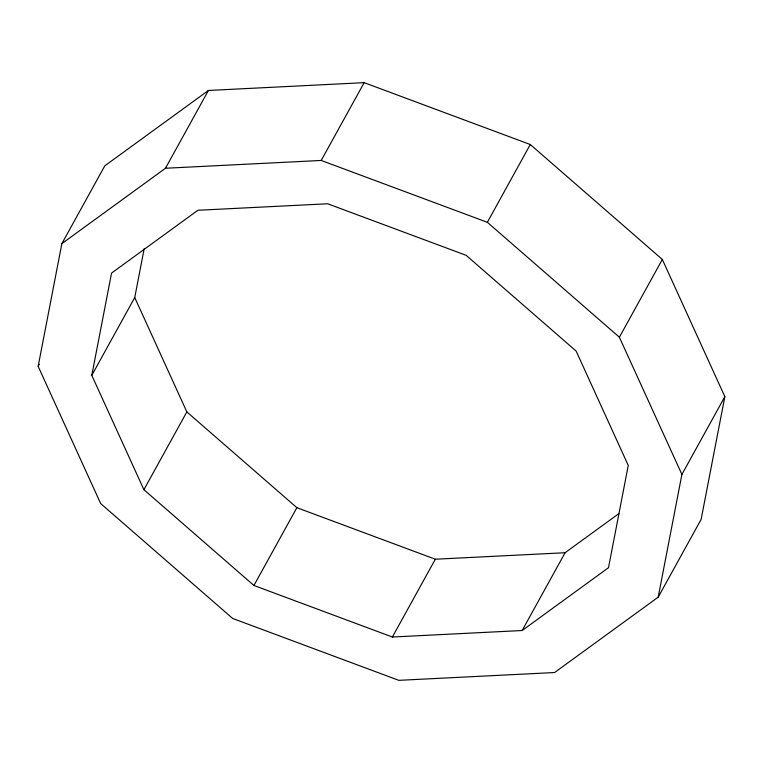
<?xml version="1.0" encoding="UTF-8"?>
<svg xmlns="http://www.w3.org/2000/svg" width="763" height="763" viewBox="0 0 763 763"><rect width="100%" height="100%" fill="white"/><g stroke="black" fill="none" stroke-linecap="round" stroke-linejoin="round"><path stroke-width="1.14" d="M38.15 366.345L61.87 243.616L104.808 165.819L208.423 90.463L364.161 82.662L530.295 144.512L662.322 259.439L724.85 396.655L701.13 519.384L658.192 597.181L554.577 672.537L398.839 680.338L232.705 618.488L100.678 503.561L38.15 366.345L39.294 364.275M91.798 375.358L111.56 273.078L197.903 210.273L327.68 203.778L466.136 255.319L576.151 351.094L628.264 465.44L608.492 567.71L522.159 630.515L392.373 637.019L253.926 585.479L143.902 489.703L91.798 375.358L134.736 297.56L144.169 248.748M658.192 597.181L681.903 474.443L724.85 396.655M61.87 243.616L165.476 168.251L208.423 90.463M165.476 168.251L321.213 160.449L364.161 82.662M143.902 489.703L186.849 411.906L134.736 297.56M253.926 585.479L296.864 507.681L186.849 411.906M681.903 474.443L619.375 337.227L487.357 222.3L530.295 144.512M392.373 637.019L435.32 559.222L565.097 552.727L618.822 513.652M619.375 337.227L662.322 259.439M522.159 630.515L565.097 552.727M321.213 160.449L487.357 222.3M296.864 507.681L435.32 559.222"/></g></svg>
